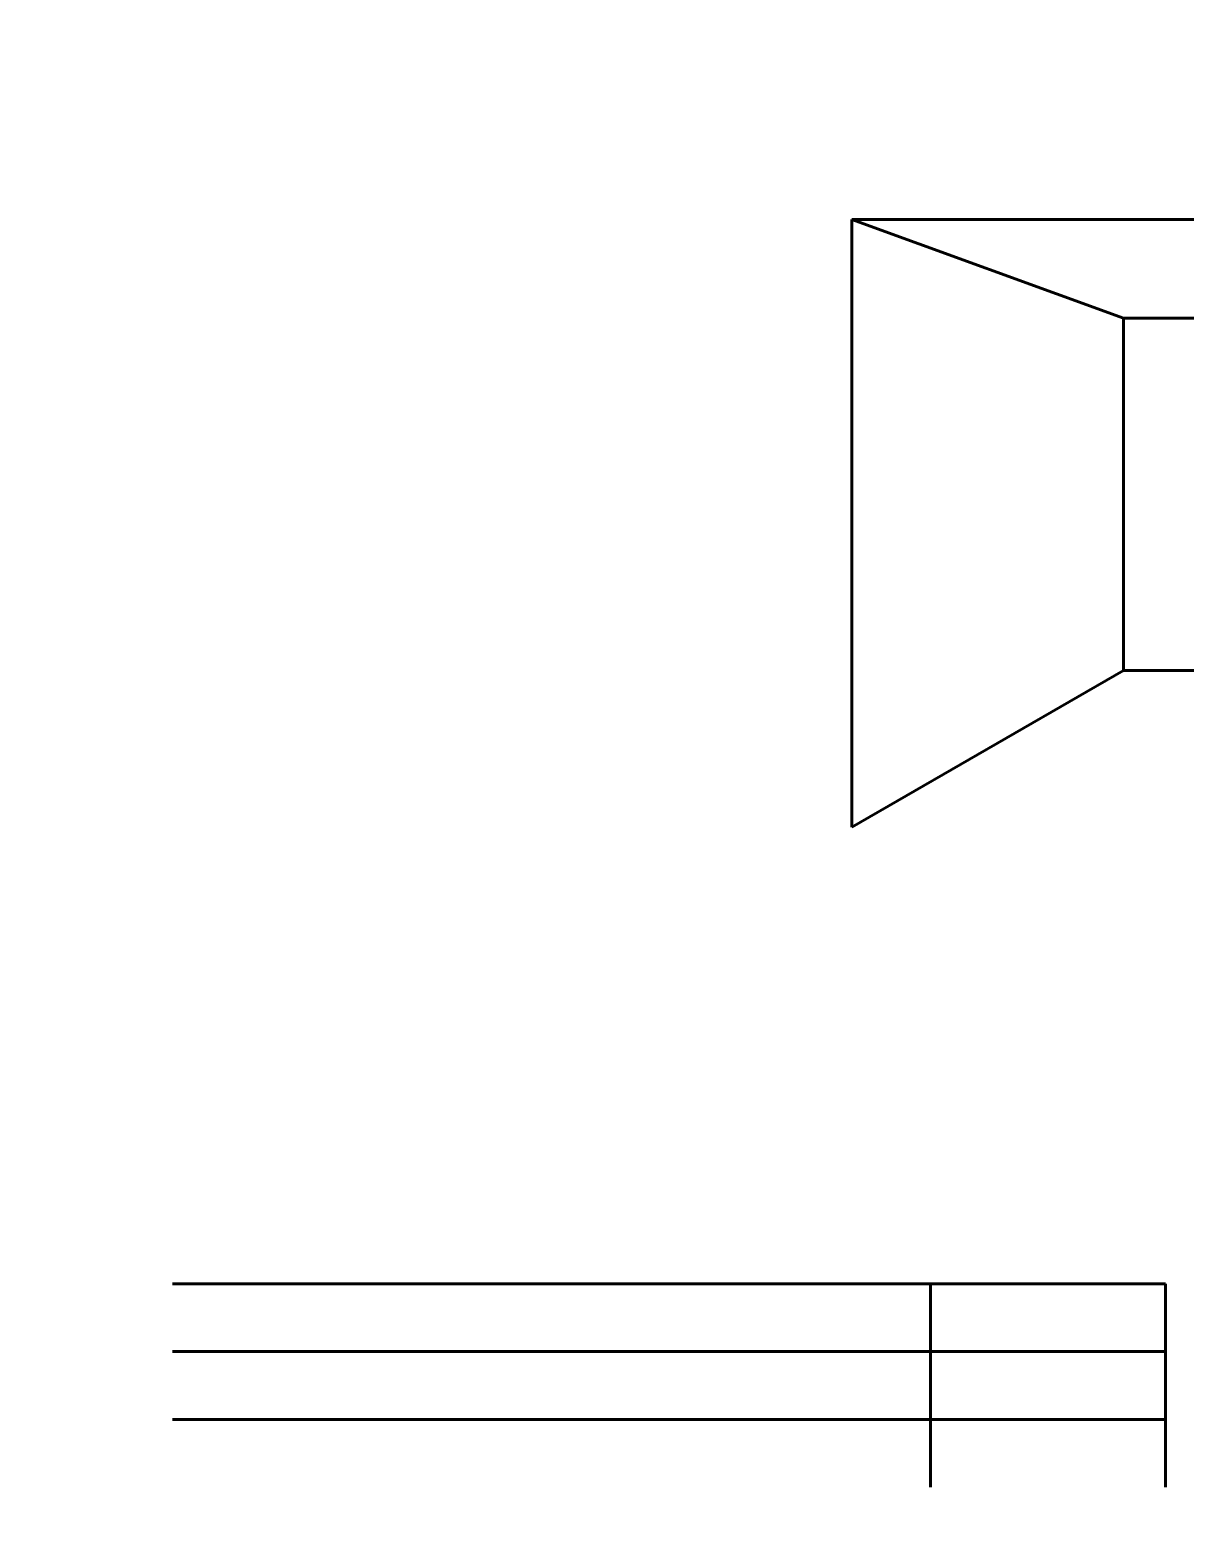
# Model space of a CAD drawing. Header units: millimetres. Extents: x 0 to 840, y 0 to 594.
# Drawn here: x 416.3 to 608.1, y 0 to 246.9 of the extents above; entities that cross this region are included whole.
import ezdxf

# ---------------------------------------------------------------- set-up
doc = ezdxf.new("R2010")
doc.units = ezdxf.units.MM
doc.linetypes.add('K5LT_BASIC', pattern=[0])
doc.layers.add('Системный слой', color=7, linetype='Continuous')

msp = doc.modelspace()

# ---------------------------------------------------------------- linework, layer by layer
at = {"layer": 'Системный слой', "color": 5, "linetype": 'K5LT_BASIC', "lineweight": 60, "true_color": 0x0000ff}
for p, q in [((597.80907, 199.02362), (552.74702, 215.42486)), ((552.74702, 114.5171), (552.74702, 215.42486)), ((552.74702, 215.42486), (717.00099, 215.42486)), ((597.80907, 140.53369), (597.80907, 199.02362)), ((634.51058, 199.02362), (597.80907, 199.02362)), ((597.80907, 140.53369), (552.74702, 114.5171)), ((597.80907, 140.53369), (671.93894, 140.53369)), ((604.775, 38.75), (440, 38.75)), ((565.775, 38.75), (565.775, 5)), ((604.775, 5), (604.775, 38.75)), ((440, 27.5), (604.775, 27.5)), ((604.775, 16.25), (440, 16.25))]:
    msp.add_line(p, q, dxfattribs=at)

doc.saveas('drawing.dxf')
